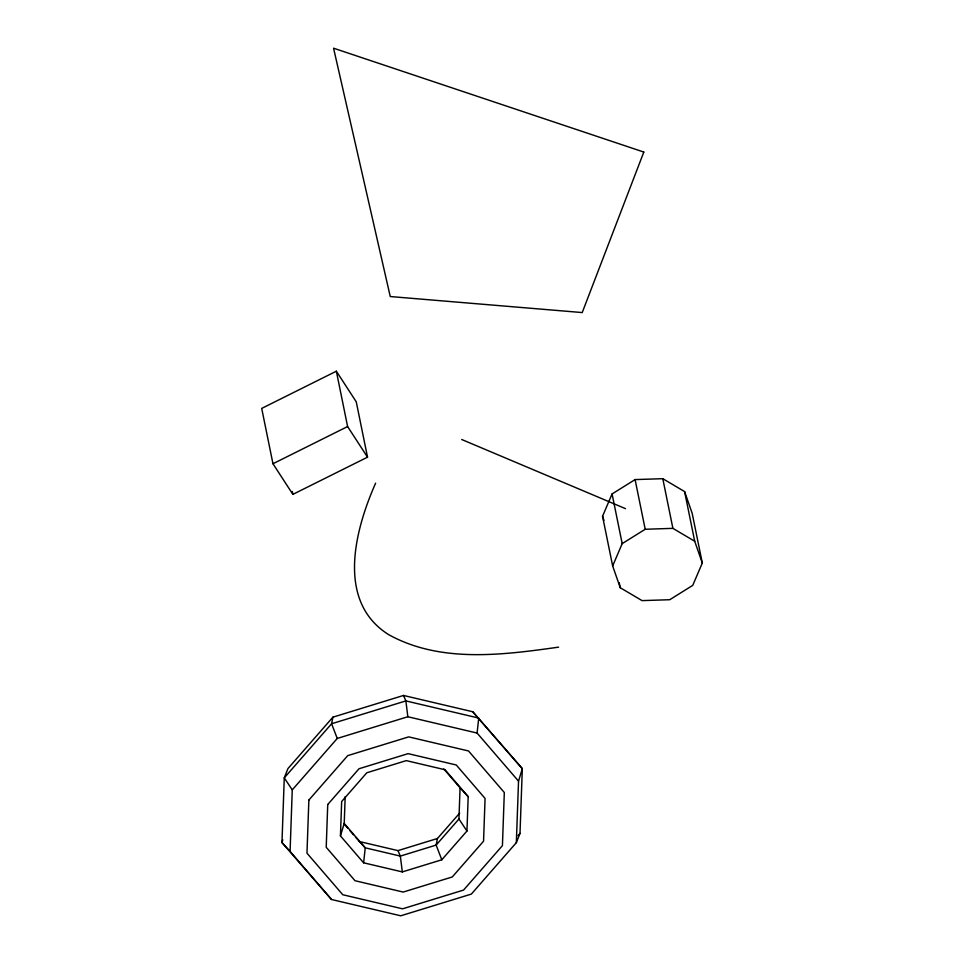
<?xml version="1.0" encoding="UTF-8"?>
<svg xmlns="http://www.w3.org/2000/svg" width="964" height="964" viewBox="0 0 964 964"><rect width="100%" height="100%" fill="white"/><g stroke="black" fill="none" stroke-linecap="round" stroke-linejoin="round"><path stroke-width="1.45" d="M331.52 899.496L290.08 851.393L292.261 789.89L284.272 777.864L287.935 768.585L332.917 717.156L403.518 695.454L472.758 711.757L522.319 768.669L520.006 833.39L516.343 842.657L471.36 894.086L400.759 915.8L331.52 899.496L281.97 842.572L284.272 777.864L331.592 723.759L332.917 717.156M340.437 835.909L341.666 801.518L366.814 772.766L406.29 760.62L445.007 769.742L468.179 796.638L466.95 831.028L441.801 859.78L402.325 871.914L363.609 862.804L340.437 835.909L344.22 823.437L345.172 796.698M466.95 831.028L458.948 819.002L460.057 787.817L443.826 768.971M516.343 842.657L518.536 781.153L522.319 768.669L472.758 711.757M363.609 862.804L365.236 847.826L344.22 823.437M518.536 781.153L477.096 733.05L478.722 718.072L405.868 700.912L331.592 723.759L337.255 738.448L292.261 789.89M459.72 813.05L437.463 838.487L436.138 845.079L441.801 859.78M282.801 839.801L281.97 842.572L290.08 851.393M375.611 483.157C355.017 529.778 335.761 601.319 388.576 634.589C440.247 663.304 502.569 655.05 558.59 647.145M602.548 516.282L612.08 493.942L635.095 479.59L662.798 478.686L684.597 491.58L692.188 513.354L702.298 563.036L692.755 585.365L669.751 599.716L642.048 600.62L620.25 587.727L612.658 565.952L602.548 516.282L603.97 520.355M612.658 565.952L622.19 543.624L612.08 493.942M458.948 819.002L436.138 845.079L400.337 856.092L365.236 847.826L355.415 837.029M518.042 835.643L520.006 833.39M622.19 543.624L645.205 529.26L672.896 528.356L694.707 541.262L702.298 563.036M336.352 371.2L261.702 408.411L272.969 463.744L292.875 494.375L367.525 457.177L356.258 401.843L336.352 371.2L347.606 426.546L367.525 457.177M272.969 463.744L347.606 426.546M337.255 738.448L407.844 716.746L477.096 733.05M359.271 841.512L397.987 850.622L437.463 838.487M461.696 439.5L625.516 508.655M460.057 787.817L468.179 796.638M343.835 823.581L347.691 828.064M349.619 830.305L353.487 834.788M403.518 695.454L405.868 700.912L407.844 716.746M397.987 850.622L400.337 856.092L402.325 871.914M684.597 491.58L694.707 541.262M662.798 478.686L672.896 528.356M635.095 479.59L645.205 529.26M619.237 582.762L620.25 587.727M292.285 491.459L292.875 494.375M308.866 800.06L306.974 853.188L342.774 894.737L402.578 908.823L463.564 890.073L502.425 845.645L504.317 792.516L468.516 750.968L408.7 736.882L347.727 755.631L308.866 800.06M327.736 804.506L326.218 847.272L355.029 880.722L403.181 892.062L452.273 876.963L483.554 841.198L485.073 798.433L456.261 764.982L408.109 753.643L359.018 768.742L327.736 804.506M643.807 152.059L582.22 312.565L390.251 296.538L333.568 48.2L643.807 152.059"/></g></svg>
